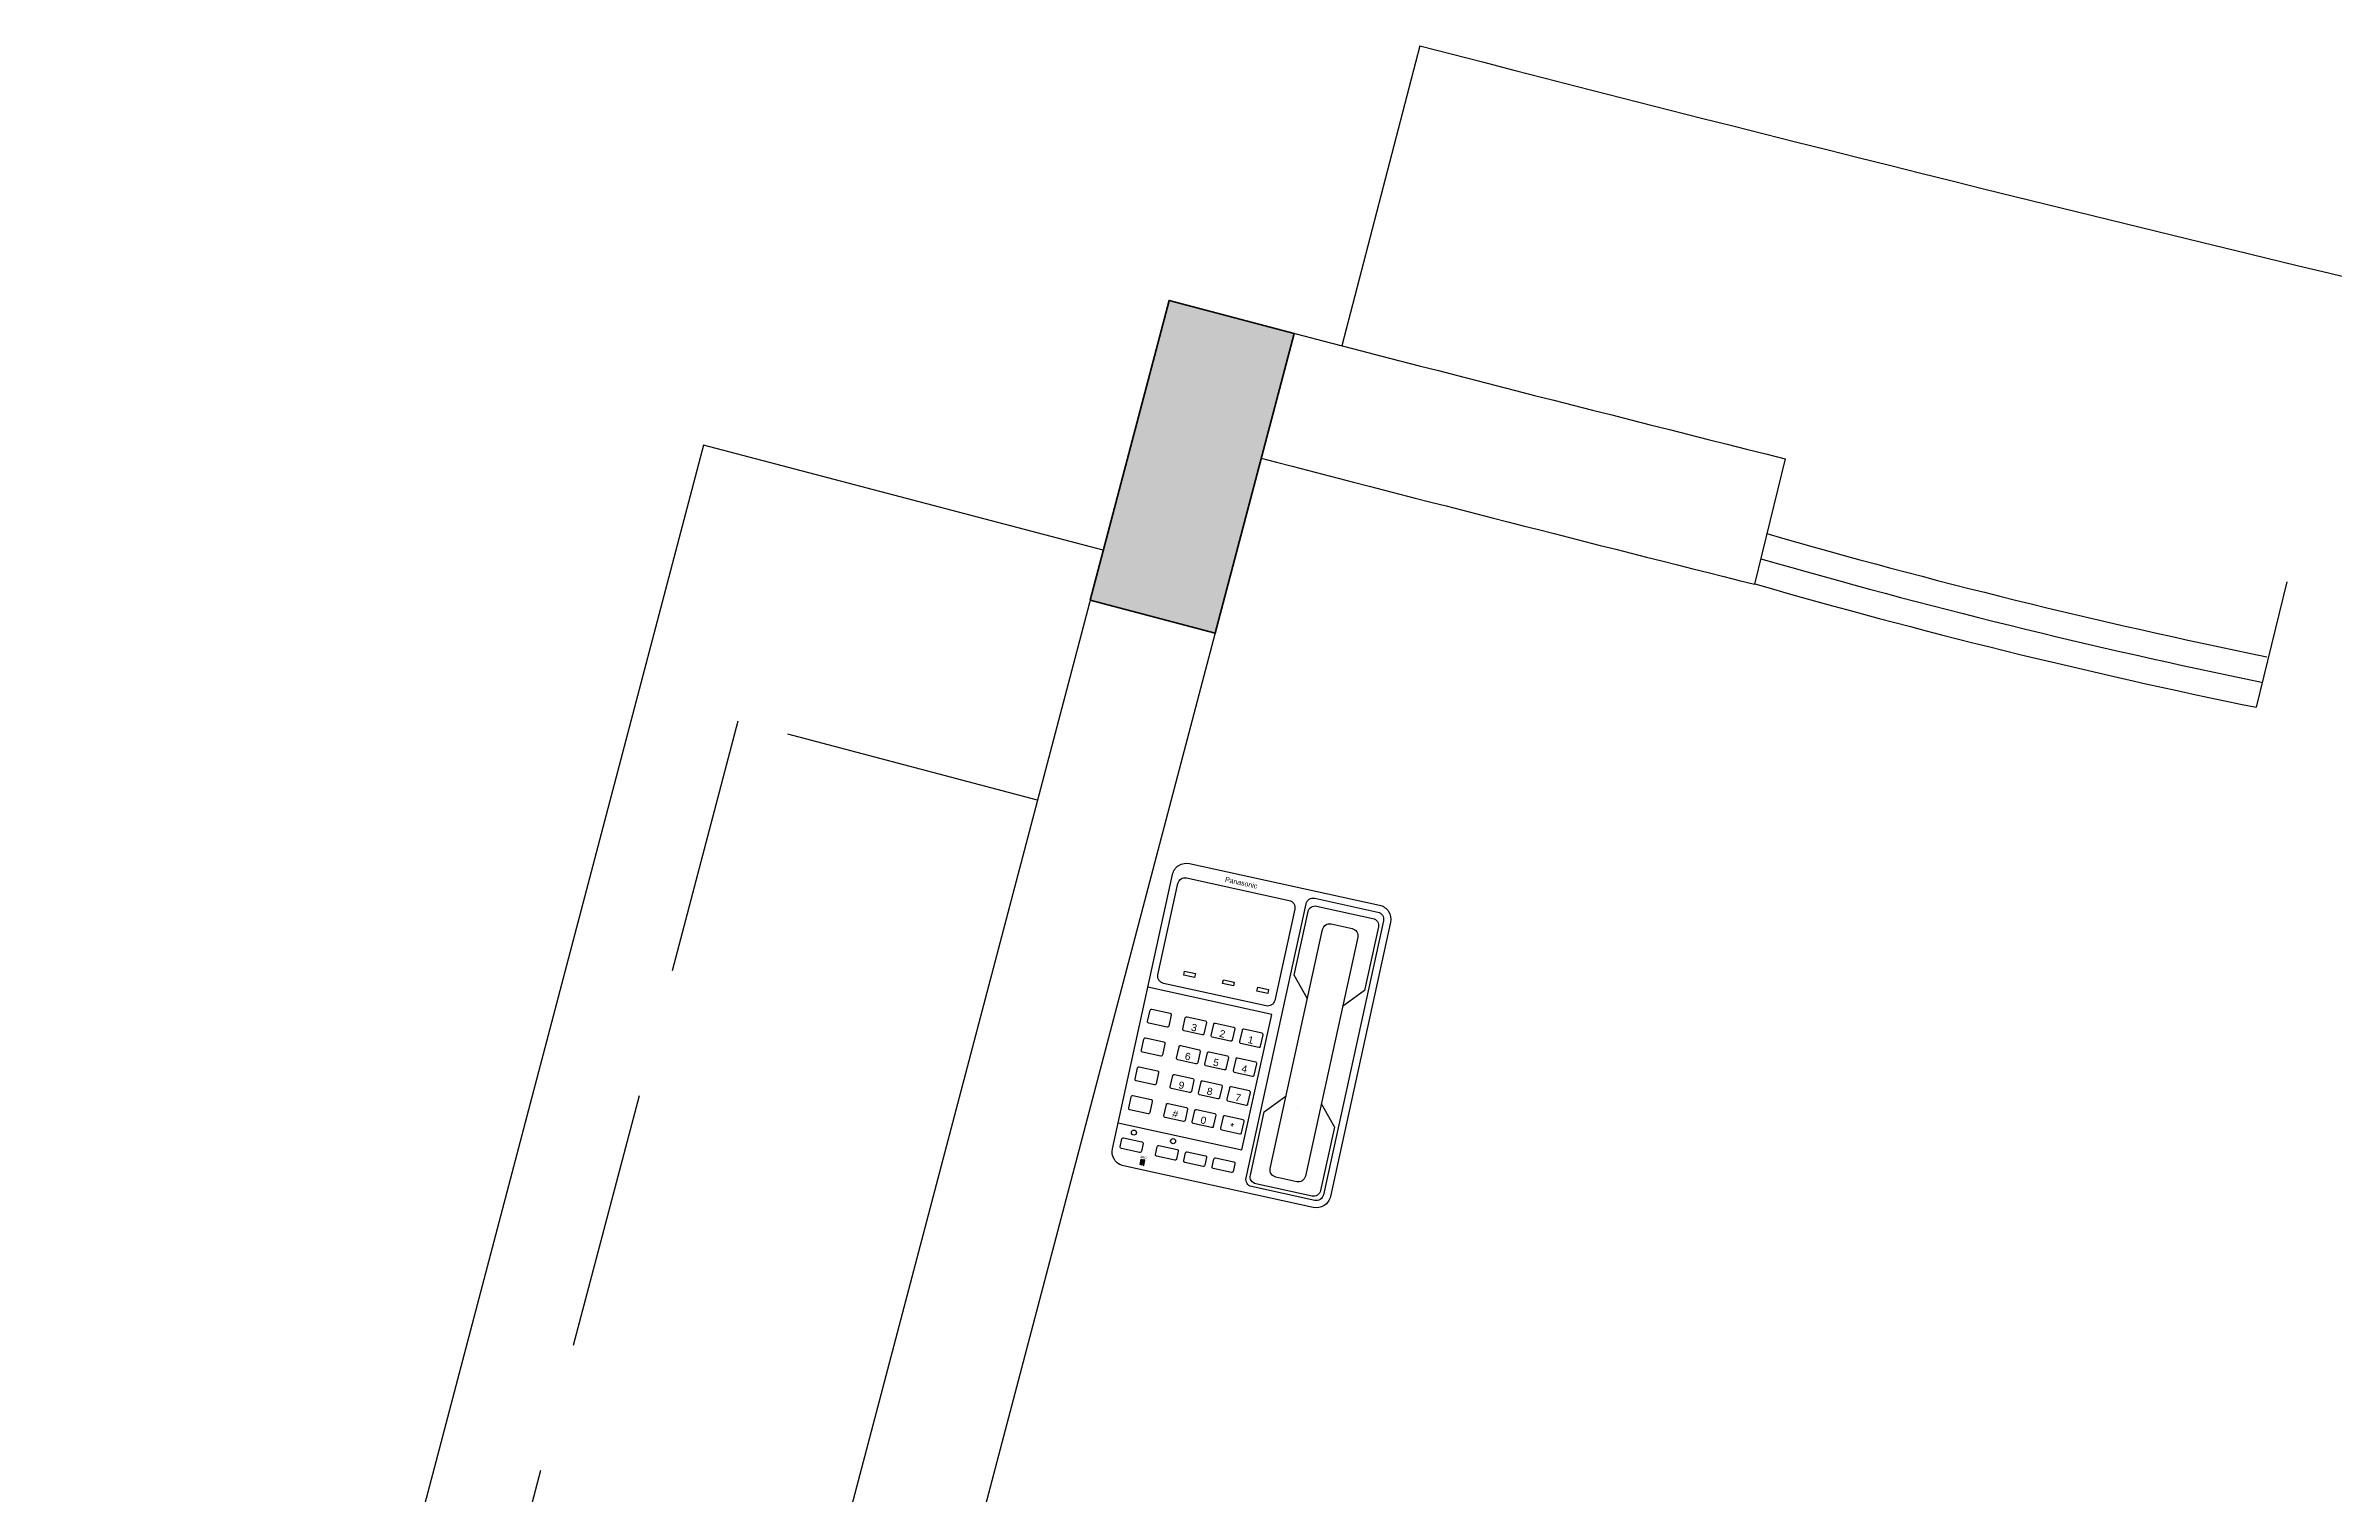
# Model space of a CAD drawing. Header units: inches. Extents: x -221585 to 401252, y -284294 to 332380.
# Drawn here: x 154026.5 to 154469.5, y 41191.1 to 41471.5 of the extents above; entities that cross this region are included whole.
import ezdxf
from ezdxf.enums import TextEntityAlignment as Align

# ---------------------------------------------------------------- set-up
doc = ezdxf.new("R2010")
doc.units = ezdxf.units.IN
doc.header["$MEASUREMENT"] = 0
doc.linetypes.add('HIDDEN', pattern=[0.375, 0.25, -0.125])
doc.layers.add('column fa 25', color=3, linetype='Continuous', lineweight=35)
doc.styles.get("Standard").update_dxf_attribs({"font": 'arial.ttf'})

# ---------------------------------------------------------------- blocks, each defined once
blk = doc.blocks.new('ddfe')
at = {"layer": 'column fa 25', "ltscale": 10}
h = blk.add_hatch(color=3, dxfattribs=at)
h.set_gradient(color1=(141, 141, 141), color2=(145, 145, 145), one_color=1, tint=0.57, name='CYLINDER')
h.paths.add_polyline_path([(177039.04, 119902.36), (177064.04, 119902.36), (177064.04, 119962.36), (177039.04, 119962.36)])
at = {"layer": 'column fa 25', "color": 2, "ltscale": 10}
blk.add_lwpolyline([(177039.04, 119902.36), (177064.04, 119902.36), (177064.04, 119962.36), (177039.04, 119962.36)], close=True, dxfattribs=at)
blk = doc.blocks.new('A$C1A3D5E7F')
at = {"color": 1}
for points in [[(6.114, 4.123), (6.114, 0.284, -0.414214), (5.829, 0), (0.284, 0, -0.414214), (0, 0.284), (0, 4.123, -0.414214), (0.284, 4.408), (5.829, 4.408, -0.414214)], [(5.971, 4.123), (5.971, 2.844, -0.414214), (5.829, 2.702), (0.284, 2.702, -0.414214), (0.142, 2.844), (0.142, 4.123, -0.414214), (0.284, 4.266), (5.829, 4.266, -0.414214)], [(5.687, 3.697), (5.687, 3.27, -0.414214), (5.545, 3.128), (0.711, 3.128, -0.414214), (0.568, 3.27), (0.568, 3.697, -0.414214), (0.711, 3.839), (5.545, 3.839, -0.414214)], [(2.423, 2.362), (2.423, 0.284, -0.414214), (2.281, 0.142), (0.433, 0.142, -0.414214), (0.291, 0.284), (0.291, 2.362, -0.414214), (0.433, 2.505), (2.281, 2.505, -0.414214)], [(3.253, 2.028), (3.253, 2.398, 0.414214), (3.225, 2.426), (2.998, 2.426, 0.414214), (2.969, 2.398), (2.969, 2.028, 0.414214), (2.998, 2), (3.225, 2, 0.414214)], [(3.837, 2.028), (3.837, 2.398, 0.414214), (3.808, 2.426), (3.581, 2.426, 0.414214), (3.552, 2.398), (3.552, 2.028, 0.414214), (3.581, 2), (3.808, 2, 0.414214)], [(4.42, 2.028), (4.42, 2.398, 0.414214), (4.391, 2.426), (4.164, 2.426, 0.414214), (4.135, 2.398), (4.135, 2.028, 0.414214), (4.164, 2), (4.391, 2, 0.414214)], [(5.003, 2.028), (5.003, 2.398, 0.414214), (4.975, 2.426), (4.747, 2.426, 0.414214), (4.719, 2.398), (4.719, 2.028, 0.414214), (4.747, 2), (4.975, 2, 0.414214)], [(5.786, 2.398), (5.786, 2.028, -0.414214), (5.757, 2), (5.601, 2, -0.414214), (5.572, 2.028), (5.572, 2.398, -0.414214), (5.601, 2.426), (5.757, 2.426, -0.414214)], [(3.253, 1.825), (3.253, 1.455, -0.414214), (3.225, 1.427), (2.998, 1.427, -0.414214), (2.969, 1.455), (2.969, 1.825, -0.414214), (2.998, 1.853), (3.225, 1.853, -0.414214)], [(3.837, 1.825), (3.837, 1.455, -0.414214), (3.808, 1.427), (3.581, 1.427, -0.414214), (3.552, 1.455), (3.552, 1.825, -0.414214), (3.581, 1.853), (3.808, 1.853, -0.414214)], [(4.42, 1.825), (4.42, 1.455, -0.414214), (4.391, 1.427), (4.164, 1.427, -0.414214), (4.135, 1.455), (4.135, 1.825, -0.414214), (4.164, 1.853), (4.391, 1.853, -0.414214)], [(5.003, 1.825), (5.003, 1.455, -0.414214), (4.975, 1.427), (4.747, 1.427, -0.414214), (4.719, 1.455), (4.719, 1.825, -0.414214), (4.747, 1.853), (4.975, 1.853, -0.414214)], [(5.786, 1.825), (5.786, 1.455, -0.414214), (5.757, 1.427), (5.601, 1.427, -0.414214), (5.572, 1.455), (5.572, 1.825, -0.414214), (5.601, 1.853), (5.757, 1.853, -0.414214)], [(3.253, 1.253), (3.253, 0.883, -0.414214), (3.225, 0.854), (2.998, 0.854, -0.414214), (2.969, 0.883), (2.969, 1.253, -0.414214), (2.998, 1.281), (3.225, 1.281, -0.414214)], [(3.837, 1.253), (3.837, 0.883, -0.414214), (3.808, 0.854), (3.581, 0.854, -0.414214), (3.552, 0.883), (3.552, 1.253, -0.414214), (3.581, 1.281), (3.808, 1.281, -0.414214)], [(4.42, 1.253), (4.42, 0.883, -0.414214), (4.391, 0.854), (4.164, 0.854, -0.414214), (4.135, 0.883), (4.135, 1.253, -0.414214), (4.164, 1.281), (4.391, 1.281, -0.414214)], [(5.003, 1.253), (5.003, 0.883, -0.414214), (4.975, 0.854), (4.747, 0.854, -0.414214), (4.719, 0.883), (4.719, 1.253, -0.414214), (4.747, 1.281), (4.975, 1.281, -0.414214)], [(5.786, 1.253), (5.786, 0.883, -0.414214), (5.757, 0.854), (5.601, 0.854, -0.414214), (5.572, 0.883), (5.572, 1.253, -0.414214), (5.601, 1.281), (5.757, 1.281, -0.414214)], [(3.253, 0.54), (3.253, 0.171, -0.414214), (3.225, 0.142), (2.998, 0.142, -0.414214), (2.969, 0.171), (2.969, 0.54, -0.414214), (2.998, 0.569), (3.225, 0.569, -0.414214)], [(3.837, 0.54), (3.837, 0.171, -0.414214), (3.808, 0.142), (3.581, 0.142, -0.414214), (3.552, 0.171), (3.552, 0.54, -0.414214), (3.581, 0.569), (3.808, 0.569, -0.414214)], [(4.42, 0.54), (4.42, 0.171, -0.414214), (4.391, 0.142), (4.164, 0.142, -0.414214), (4.135, 0.171), (4.135, 0.54, -0.414214), (4.164, 0.569), (4.391, 0.569, -0.414214)], [(5.003, 0.54), (5.003, 0.171, -0.414214), (4.975, 0.142), (4.747, 0.142, -0.414214), (4.719, 0.171), (4.719, 0.54, -0.414214), (4.747, 0.569), (4.975, 0.569, -0.414214)], [(5.786, 0.54), (5.786, 0.171, -0.414214), (5.757, 0.142), (5.601, 0.142, -0.414214), (5.572, 0.171), (5.572, 0.54, -0.414214), (5.601, 0.569), (5.757, 0.569, -0.414214)]]:
    blk.add_lwpolyline(points, format="xyb", close=True, dxfattribs=at)
for points in [[(2.11, 3.128), (1.709, 2.773), (0.426, 2.773, -0.414214), (0.284, 2.915), (0.284, 4.052, -0.414214), (0.426, 4.195), (1.709, 4.195), (2.11, 3.839)], [(4.075, 3.839), (4.475, 4.195), (5.758, 4.195, -0.414214), (5.9, 4.052), (5.9, 2.915, -0.414214), (5.758, 2.773), (4.475, 2.773), (4.075, 3.128)]]:
    blk.add_lwpolyline(points, format="xyb", dxfattribs=at)
for points in [[(2.176, 2.339), (2.176, 2.12), (2.1, 2.12), (2.1, 2.339)], [(2.176, 1.645), (2.176, 1.427), (2.1, 1.427), (2.1, 1.645)], [(2.176, 0.86), (2.176, 0.642), (2.1, 0.642), (2.1, 0.86)], [(6.018, 0.662), (6.018, 0.676), (5.912, 0.676), (5.912, 0.662)], [(6.018, 0.645), (6.018, 0.631), (5.912, 0.631), (5.912, 0.645)], [(6.018, 0.614), (6.018, 0.6), (5.912, 0.6), (5.912, 0.614)]]:
    blk.add_lwpolyline(points, close=True, dxfattribs=at)
blk.add_lwpolyline([(5.306, 0), (5.306, 2.505), (2.565, 2.505), (2.565, 0)], dxfattribs=at)
for centre in [(5.427, 1.138), (5.427, 0.347)]:
    blk.add_circle(centre, 0.0499, dxfattribs=at)
for s, height, p in [('1', 0.142, (3.146, 2.209)), ('4', 0.142, (3.729, 2.209)), ('7', 0.142, (4.312, 2.209)), ('*', 0.142, (4.895, 2.209)), ('Panasonic', 0.0995, (0.151, 1.361)), ('2', 0.142, (3.146, 1.636)), ('5', 0.142, (3.729, 1.636)), ('8', 0.142, (4.312, 1.636)), ('0', 0.142, (4.895, 1.636)), ('3', 0.142, (3.146, 1.064)), ('6', 0.142, (3.729, 1.064)), ('9', 0.142, (4.312, 1.064)), ('#', 0.142, (4.895, 1.064)), ('MIC', 0.0498, (5.864, 0.638))]:
    blk.add_text(s, height=height, rotation=90, dxfattribs=at).set_placement(p, align=Align.MIDDLE)

msp = doc.modelspace()

# ---------------------------------------------------------------- linework, layer by layer
at = {"color": 20, "ltscale": 10}
for p, q in [((154292.53, 41471.49, -0.42), (154277.45, 41413.42)), ((154153.89, 41394.2, 0.42), (154026.55, 40910.68, 0.42)), ((154231.25, 41373.82), (154153.89, 41394.2, 0.42))]:
    msp.add_line(p, q, dxfattribs=at)
at = {"color": 4, "ltscale": 8}
for p, q in [((154243.99, 41422.17, 0.42), (154166.57, 41128.21, 0.42)), ((154261.81, 41391.66), (154190.74, 41121.85, 0.42))]:
    msp.add_line(p, q, dxfattribs=at)
at = {"color": 4, "ltscale": 10}
for p, q in [((154363.22, 41391.55), (154357.31, 41367.25)), ((154460.34, 41367.72), (154454.43, 41343.43))]:
    msp.add_line(p, q, dxfattribs=at)
at = {"color": 20, "linetype": 'HIDDEN', "ltscale": 200}
for p, q in [((154160.5, 41340.75, 0.32), (154058.62, 40953.94, 0.32)), ((154218.52, 41325.47), (154160.5, 41340.75, 0.32))]:
    msp.add_line(p, q, dxfattribs=at)
at = {"color": 20, "ltscale": 10}
msp.add_arc((156813.29, 51178.02, -0.42), 10028.5, 255.442059, 257.727984, dxfattribs=at)
at = {"color": 4, "ltscale": 10}
for centre, radius, start, end in [((156813.29, 51178.02), 10088.5, 255.2456, 255.944771), ((156813.29, 51178.02), 10113.5, 255.387301, 255.945715), ((156813.29, 51178.02), 10158.5, 255.245513, 255.245597), ((156205.76, 51360.04, 0.84), 10278.5, 259.138107, 259.138191)]:
    msp.add_arc(centre, radius, start, end, dxfattribs=at)
at = {"color": 5, "ltscale": 10}
for radius, start in [(1257.5, 253.88693), (1262.5, 253.8966), (1267.5, 253.90619)]:
    msp.add_arc((154708.7, 42585.16, 0), radius, start, 258.42776, dxfattribs=at)

# ---------------------------------------------------------------- block references
at = {"linetype": 'ByBlock', "lineweight": -3, "xscale": 9.800000000000004, "yscale": 9.800000000000004, "zscale": 9.800000000000004, "rotation": 257.6441270763128}
msp.add_blockref('A$C1A3D5E7F', (154245.24, 41313.78), dxfattribs=at)
at = {"layer": 'column fa 25', "color": 3, "extrusion": (-0.002536, 0.00066792, 0.999997), "rotation": 345.2438381490571}
msp.add_blockref('ddfe', (-47511.66, -29490.49, -363.05), dxfattribs=at)

doc.saveas('drawing.dxf')
